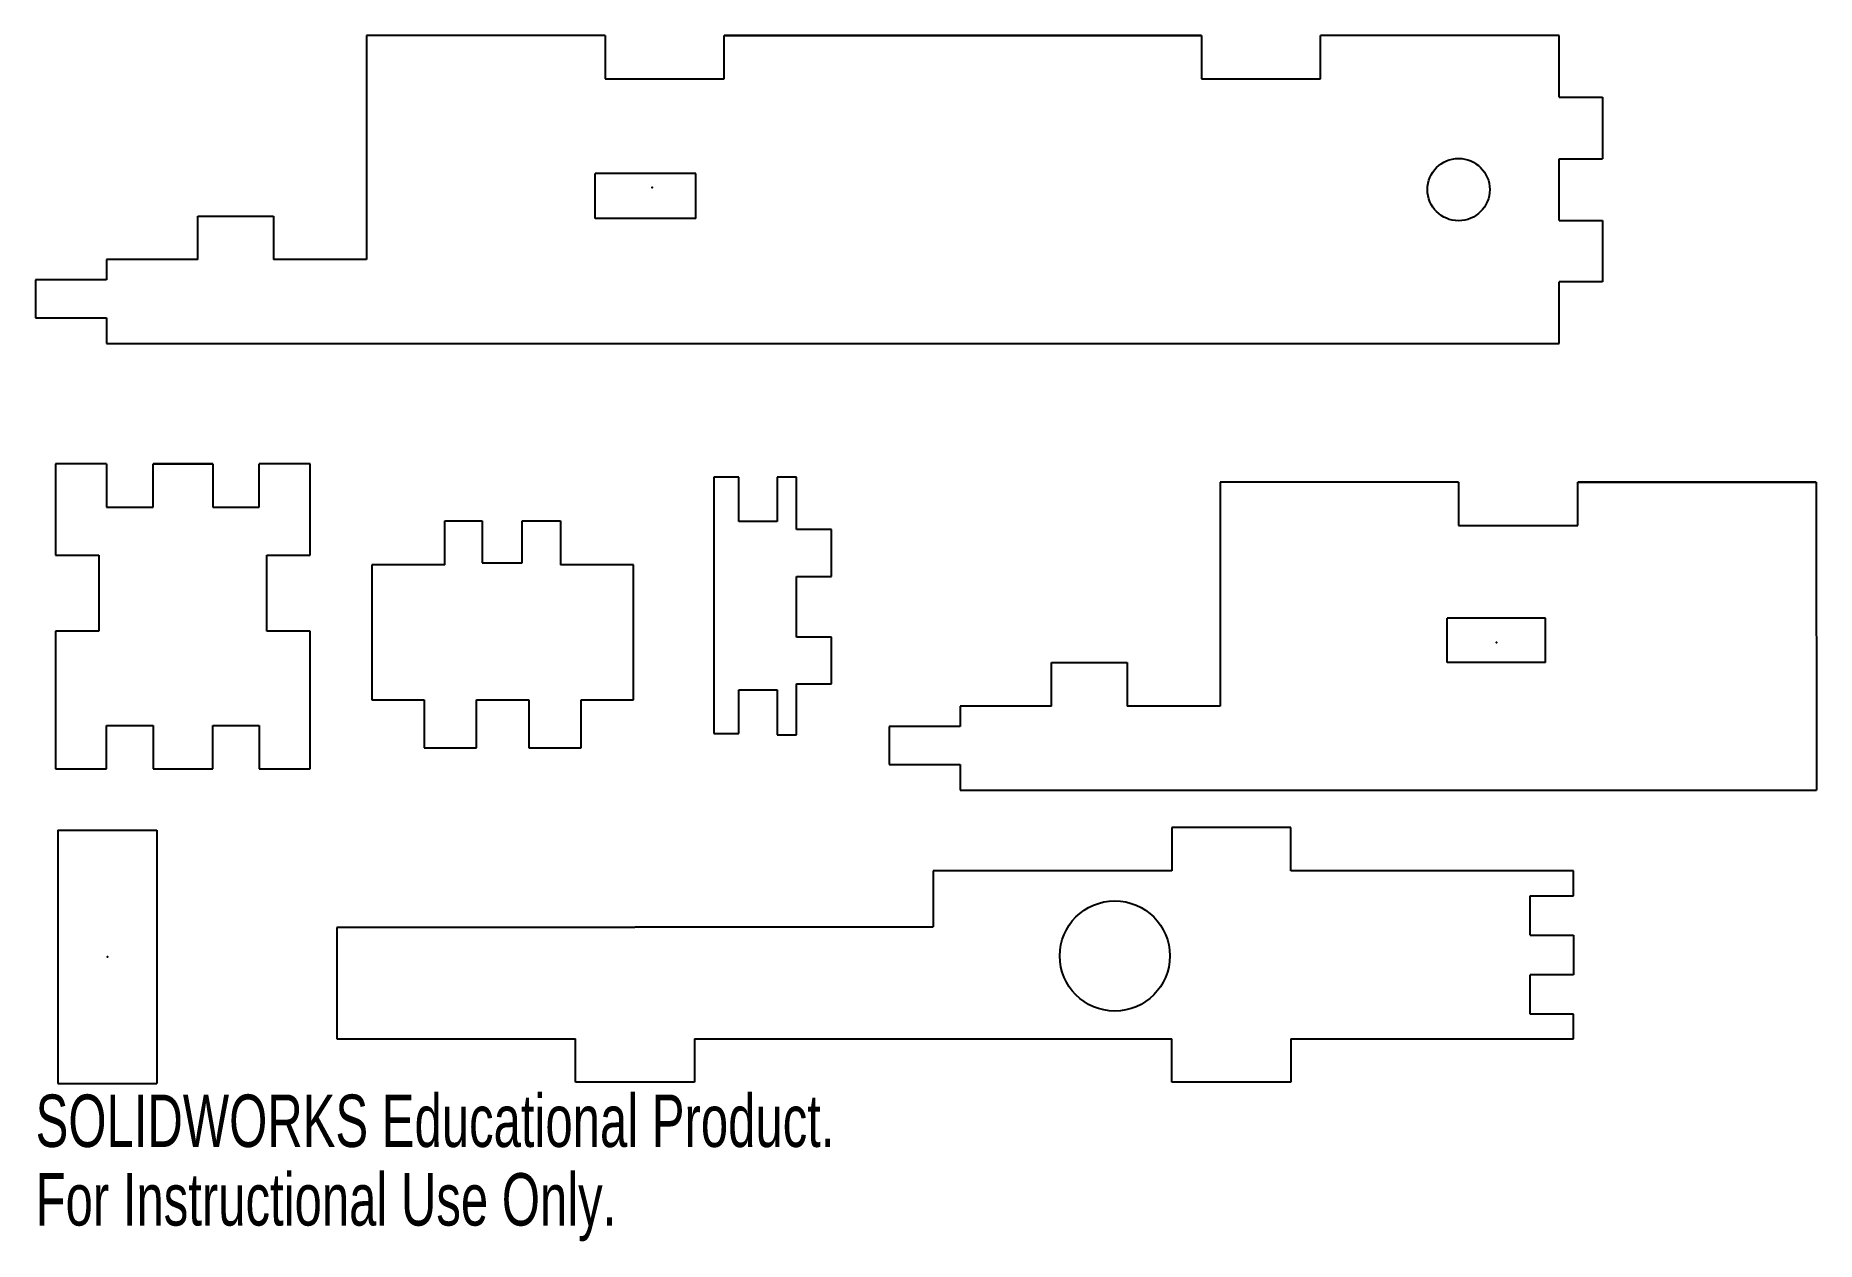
# Model space of a CAD drawing. Header units: inches. Extents: x -11.22 to -4.75, y -2.29 to 2.09.
import ezdxf

# ---------------------------------------------------------------- set-up
doc = ezdxf.new("R2010")
doc.units = ezdxf.units.IN
doc.header["$MEASUREMENT"] = 0
doc.header["$PDSIZE"] = -1
doc.styles.add('SLDTEXTSTYLE0', font='TXT', dxfattribs={"width": 0.7})

msp = doc.modelspace()

# ---------------------------------------------------------------- linework, layer by layer
at = {"color": 7, "linetype": 'Continuous'}
for p, q in [((-10.0196, 2.0929), (-10.0196, 1.2803)), ((-9.1533, 2.0929), (-10.0196, 2.0929)), ((-9.1533, 2.0929), (-9.1533, 1.9354)), ((-8.7203, 1.9354), (-8.7203, 2.0929)), ((-8.7203, 2.0929), (-6.988, 2.0929)), ((-6.988, 2.0929), (-8.7203, 2.0929)), ((-6.988, 2.0929), (-6.988, 1.9354)), ((-5.6889, 2.0929), (-6.555, 2.0929)), ((-6.555, 1.9354), (-6.555, 2.0929)), ((-5.6889, 1.8692), (-5.6889, 2.0929)), ((-9.1533, 1.9354), (-8.7203, 1.9354)), ((-6.988, 1.9354), (-6.555, 1.9354)), ((-5.6889, 1.8692), (-5.5314, 1.8692)), ((-5.5314, 1.8692), (-5.5314, 1.6456)), ((-5.6889, 1.6456), (-5.5314, 1.6456)), ((-5.6889, 1.422), (-5.6889, 1.6456)), ((-8.8238, 1.5922), (-9.1896, 1.5922)), ((-9.1896, 1.4283), (-9.1896, 1.5922)), ((-8.8238, 1.4283), (-8.8238, 1.5922)), ((-10.6322, 1.2803), (-10.6322, 1.4377)), ((-10.6322, 1.4377), (-10.3567, 1.4377)), ((-10.3567, 1.4377), (-10.3567, 1.2803)), ((-8.8238, 1.4283), (-9.1896, 1.4283)), ((-5.6889, 1.422), (-5.5314, 1.422)), ((-5.5314, 1.422), (-5.5314, 1.1984)), ((-10.9638, 1.2803), (-10.9638, 1.2062)), ((-10.6322, 1.2803), (-10.9638, 1.2803)), ((-10.0196, 1.2803), (-10.3567, 1.2803)), ((-10.9638, 1.2062), (-11.221, 1.2062)), ((-11.221, 1.2062), (-11.221, 1.0685)), ((-5.6889, 0.9748), (-5.6889, 1.1984)), ((-5.5314, 1.1984), (-5.6889, 1.1984)), ((-11.221, 1.0685), (-10.9638, 1.0685)), ((-10.9638, 1.0685), (-10.9638, 0.9748)), ((-10.9638, 0.9748), (-10.6322, 0.9748)), ((-10.6322, 0.9748), (-10.3567, 0.9748)), ((-10.3567, 0.9748), (-10.0196, 0.9748)), ((-10.0196, 0.9748), (-5.6889, 0.9748)), ((-11.1489, 0.538), (-11.1489, 0.2065)), ((-10.9638, 0.538), (-11.1489, 0.538)), ((-10.9638, 0.538), (-10.9638, 0.3805)), ((-10.7945, 0.3805), (-10.7945, 0.538)), ((-10.7945, 0.538), (-10.578, 0.538)), ((-10.578, 0.538), (-10.7945, 0.538)), ((-10.578, 0.538), (-10.578, 0.3805)), ((-10.2237, 0.538), (-10.4087, 0.538)), ((-10.4087, 0.3805), (-10.4087, 0.538)), ((-10.2237, 0.2065), (-10.2237, 0.538)), ((-8.7577, 0.4891), (-8.7577, -0.4409)), ((-8.6677, 0.4891), (-8.7577, 0.4891)), ((-8.6677, 0.3291), (-8.6677, 0.4891)), ((-8.4577, 0.4891), (-8.5277, 0.4891)), ((-8.5277, 0.4891), (-8.5277, 0.3291)), ((-8.4577, 0.2991), (-8.4577, 0.4891)), ((-6.054, 0.4713), (-6.92, 0.4713)), ((-6.92, 0.4713), (-6.92, -0.3413)), ((-6.054, 0.4713), (-6.054, 0.3138)), ((-5.621, 0.3138), (-5.621, 0.4713)), ((-5.621, 0.4713), (-4.7549, 0.4713)), ((-4.7549, 0.4713), (-5.621, 0.4713)), ((-4.7549, 0.4713), (-4.7547, -0.6468)), ((-10.9638, 0.3805), (-10.7945, 0.3805)), ((-10.578, 0.3805), (-10.4087, 0.3805)), ((-9.7346, 0.1716), (-9.7346, 0.3316)), ((-9.7346, 0.3316), (-9.5993, 0.3316)), ((-9.5993, 0.3316), (-9.5993, 0.1785)), ((-9.4546, 0.1785), (-9.4546, 0.3316)), ((-9.4546, 0.3316), (-9.3146, 0.3316)), ((-9.3146, 0.3316), (-9.3146, 0.1716)), ((-8.5277, 0.3291), (-8.6677, 0.3291)), ((-8.3316, 0.2991), (-8.4577, 0.2991)), ((-8.3316, 0.1291), (-8.3316, 0.2991)), ((-6.054, 0.3138), (-5.621, 0.3138)), ((-11.1489, 0.2065), (-10.9914, 0.2065)), ((-10.9914, 0.2065), (-10.9914, -0.0691)), ((-10.3811, -0.0691), (-10.3811, 0.2065)), ((-10.3811, 0.2065), (-10.2237, 0.2065)), ((-9.9996, 0.1716), (-9.9996, -0.3184)), ((-9.7346, 0.1716), (-9.9996, 0.1716)), ((-9.5993, 0.1785), (-9.4546, 0.1785)), ((-9.0496, 0.1716), (-9.3146, 0.1716)), ((-9.0496, -0.3184), (-9.0496, 0.1716)), ((-8.4577, -0.0909), (-8.4577, 0.1291)), ((-8.4577, 0.1291), (-8.3316, 0.1291)), ((-5.7378, -0.0229), (-6.0951, -0.0229)), ((-6.0951, -0.1829), (-6.0951, -0.0229)), ((-5.7378, -0.1829), (-5.7378, -0.0229)), ((-10.9914, -0.0691), (-11.1489, -0.0691)), ((-11.1489, -0.0691), (-11.1489, -0.5691)), ((-10.2237, -0.0691), (-10.3811, -0.0691)), ((-10.2237, -0.5691), (-10.2237, -0.0691)), ((-8.3316, -0.0909), (-8.4577, -0.0909)), ((-8.3316, -0.2609), (-8.3316, -0.0909)), ((-7.5327, -0.1838), (-7.2571, -0.1838)), ((-7.5327, -0.3413), (-7.5327, -0.1838)), ((-7.2571, -0.1838), (-7.2571, -0.3413)), ((-5.7378, -0.1829), (-6.0951, -0.1829)), ((-9.9996, -0.3184), (-9.8096, -0.3184)), ((-9.8096, -0.3184), (-9.8096, -0.4928)), ((-9.6196, -0.4928), (-9.6196, -0.3184)), ((-9.6196, -0.3184), (-9.4296, -0.3184)), ((-9.4296, -0.3184), (-9.4296, -0.4928)), ((-9.2396, -0.4928), (-9.2396, -0.3184)), ((-9.2396, -0.3184), (-9.0496, -0.3184)), ((-8.6677, -0.4409), (-8.6677, -0.2827)), ((-8.6677, -0.2827), (-8.5277, -0.2827)), ((-8.5277, -0.2827), (-8.5277, -0.446)), ((-8.4577, -0.446), (-8.4577, -0.2609)), ((-8.4577, -0.2609), (-8.3316, -0.2609)), ((-7.8642, -0.3413), (-7.8642, -0.4153)), ((-7.5327, -0.3413), (-7.8642, -0.3413)), ((-6.92, -0.3413), (-7.2571, -0.3413)), ((-10.9638, -0.5691), (-10.9638, -0.4116)), ((-10.9638, -0.4116), (-10.7945, -0.4116)), ((-10.7945, -0.4116), (-10.7945, -0.5691)), ((-10.578, -0.5691), (-10.578, -0.4116)), ((-10.578, -0.4116), (-10.4087, -0.4116)), ((-10.4087, -0.4116), (-10.4087, -0.5691)), ((-8.7577, -0.4409), (-8.6677, -0.4409)), ((-8.5277, -0.446), (-8.4577, -0.446)), ((-8.1214, -0.4153), (-8.1214, -0.5531)), ((-7.8642, -0.4153), (-8.1214, -0.4153)), ((-9.8096, -0.4928), (-9.6196, -0.4928)), ((-9.4296, -0.4928), (-9.2396, -0.4928)), ((-11.1489, -0.5691), (-10.9638, -0.5691)), ((-10.7945, -0.5691), (-10.578, -0.5691)), ((-10.4087, -0.5691), (-10.2237, -0.5691)), ((-8.1214, -0.5531), (-7.8642, -0.5531)), ((-7.8642, -0.5531), (-7.8642, -0.6468)), ((-7.8642, -0.6468), (-7.5327, -0.6468)), ((-7.5327, -0.6468), (-7.2571, -0.6468)), ((-7.2571, -0.6468), (-6.92, -0.6468)), ((-6.92, -0.6468), (-4.7547, -0.6468)), ((-11.1403, -0.7919), (-10.7803, -0.7919)), ((-11.1403, -0.7919), (-11.1403, -1.7119)), ((-10.7803, -0.7919), (-10.7803, -1.7119)), ((-6.6627, -0.7826), (-7.0957, -0.7826)), ((-7.0957, -0.7826), (-7.0957, -0.9401)), ((-6.6627, -0.9401), (-6.6627, -0.7826)), ((-7.0957, -0.9401), (-7.9619, -0.9401)), ((-7.0957, -0.9401), (-7.9619, -0.9401)), ((-7.9619, -0.9401), (-7.9619, -1.1434)), ((-5.6372, -0.9401), (-6.6627, -0.9401)), ((-5.6372, -1.0301), (-5.6372, -0.9401)), ((-5.7946, -1.1735), (-5.7946, -1.0301)), ((-5.7946, -1.0301), (-5.6372, -1.0301)), ((-7.9619, -1.1434), (-10.1275, -1.1451)), ((-10.1275, -1.1451), (-7.9619, -1.1434)), ((-10.1275, -1.1451), (-10.1272, -1.5501)), ((-5.7946, -1.1735), (-5.6372, -1.1735)), ((-5.6372, -1.1735), (-5.6372, -1.3168)), ((-5.6372, -1.1735), (-5.6372, -1.3168)), ((-5.7946, -1.4601), (-5.7946, -1.3168)), ((-5.6372, -1.3168), (-5.7946, -1.3168)), ((-5.6372, -1.4601), (-5.7946, -1.4601)), ((-5.6372, -1.5501), (-5.6372, -1.4601)), ((-10.1272, -1.5501), (-9.261, -1.5501)), ((-9.261, -1.7076), (-9.261, -1.5501)), ((-8.828, -1.5501), (-8.828, -1.7076)), ((-8.828, -1.5501), (-7.0957, -1.5501)), ((-7.0957, -1.7076), (-7.0957, -1.5501)), ((-6.6627, -1.5501), (-6.6627, -1.7076)), ((-6.6627, -1.5501), (-5.6372, -1.5501)), ((-11.1403, -1.7119), (-10.7803, -1.7119)), ((-8.828, -1.7076), (-9.261, -1.7076)), ((-6.6627, -1.7076), (-7.0957, -1.7076))]:
    msp.add_line(p, q, dxfattribs=at)
for centre, radius in [((-6.054, 1.5338), 0.1132), ((-7.3022, -1.2488), 0.2)]:
    msp.add_circle(centre, radius, dxfattribs=at)
for p in [(-8.9818, 1.5415), (-5.9164, -0.1112), (-10.9603, -1.2519)]:
    msp.add_point(p, dxfattribs=at)

# ---------------------------------------------------------------- texts
at = {"color": 7, "linetype": 'Continuous', "char_height": 0.1903, "attachment_point": 1, "style": 'SLDTEXTSTYLE0'}
for s, insert in [('SOLIDWORKS Educational Product.', (-11.221, -1.7521)), ('For Instructional Use Only.', (-11.221, -2.0375))]:
    msp.add_mtext(s, dxfattribs=dict(at, insert=insert))

doc.saveas('drawing.dxf')
